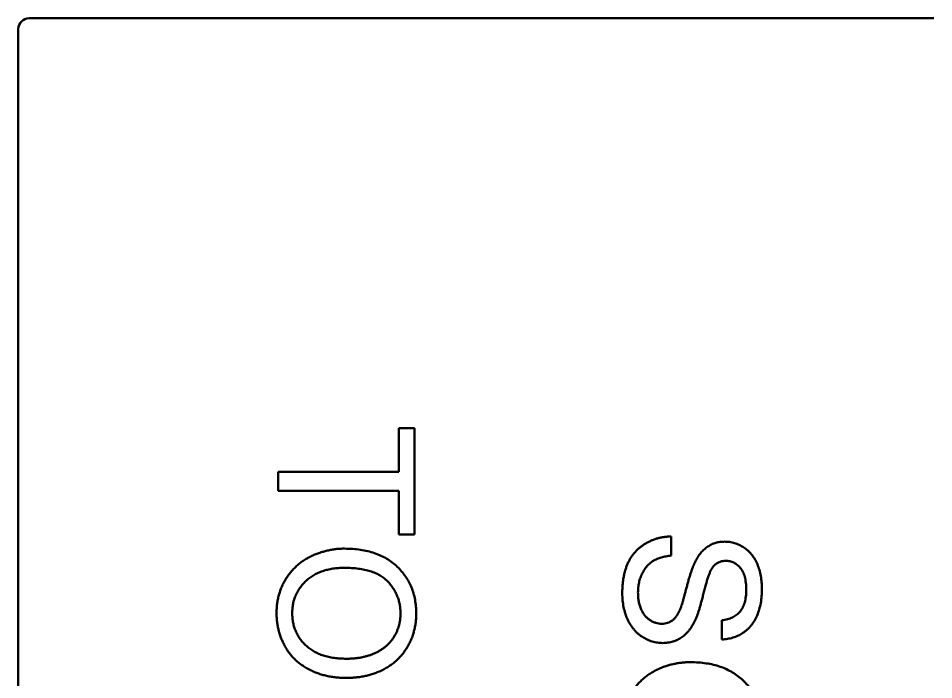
# Model space of a CAD drawing. Header units: millimetres. Extents: x 37 to 347, y 164 to 266.
# Drawn here: x 305.333 to 307.014, y 205.541 to 206.754 of the extents above; entities that cross this region are included whole.
import ezdxf

# ---------------------------------------------------------------- set-up
doc = ezdxf.new("R2010")
doc.units = ezdxf.units.MM
doc.header["$LTSCALE"] = 0.75
doc.layers.add('Visible', color=7, linetype='Continuous', lineweight=50)

msp = doc.modelspace()

# ---------------------------------------------------------------- linework, layer by layer
at = {"layer": 'Visible'}
for p, q in [((305.3533, 206.7543), (305.353, 206.7543)), ((307.0133, 206.7543), (305.3533, 206.7543)), ((307.0136, 206.7543), (307.0133, 206.7543)), ((305.3333, 206.7346), (305.3333, 206.7343)), ((305.3333, 206.7343), (305.3333, 205.5043)), ((306.0317, 205.9225), (306.0317, 206.0027)), ((306.0317, 206.0027), (306.0605, 206.0027)), ((306.0605, 206.0027), (306.0605, 205.8072)), ((305.8105, 205.8873), (305.8105, 205.9225)), ((305.8105, 205.9225), (306.0317, 205.9225)), ((306.0317, 205.8873), (305.8105, 205.8873)), ((306.0317, 205.8072), (306.0317, 205.8873)), ((306.0605, 205.8072), (306.0317, 205.8072)), ((306.5317, 205.8039), (306.5317, 205.7687)), ((306.6247, 205.6148), (306.6247, 205.6501))]:
    msp.add_line(p, q, dxfattribs=at)
at = {"layer": 'Visible', "extrusion": (0, 0, -1)}
msp.add_arc((-305.3533, 206.7343), 0.02, 0.864, 89.136, dxfattribs=at)
at = {"layer": 'Visible'}
for points, knots in [([(306.442, 205.6992), (306.442, 205.7019), (306.442, 205.7073), (306.4426, 205.7151), (306.4433, 205.7226), (306.4445, 205.7298), (306.446, 205.7366), (306.4478, 205.7431), (306.4499, 205.7493), (306.4523, 205.7551), (306.4552, 205.7606), (306.4582, 205.7658), (306.4617, 205.7707), (306.4656, 205.7752), (306.4696, 205.7796), (306.4741, 205.7835), (306.4789, 205.7872), (306.484, 205.7905), (306.4894, 205.7935), (306.4949, 205.7962), (306.5006, 205.7985), (306.5065, 205.8003), (306.5125, 205.8018), (306.5188, 205.8029), (306.5252, 205.8037), (306.5295, 205.8039), (306.5317, 205.8039)], [0, 0, 0, 0, 0.052493, 0.102825, 0.151397, 0.198033, 0.242876, 0.285999, 0.327849, 0.368395, 0.407852, 0.446838, 0.485166, 0.523341, 0.561602, 0.59992, 0.638496, 0.677791, 0.71729, 0.756605, 0.796068, 0.835886, 0.875714, 0.916263, 0.95776, 1, 1, 1, 1]), ([(306.5759, 205.7574), (306.5775, 205.7604), (306.5805, 205.766), (306.586, 205.7737), (306.5921, 205.7801), (306.5988, 205.7853), (306.6059, 205.7894), (306.6136, 205.7922), (306.6216, 205.7941), (306.6271, 205.7942), (306.6299, 205.7943)], [0, 0, 0, 0, 0.144805, 0.279512, 0.406394, 0.527502, 0.645393, 0.761885, 0.878942, 1, 1, 1, 1]), ([(306.6299, 205.7943), (306.633, 205.7942), (306.6392, 205.794), (306.6482, 205.7919), (306.6569, 205.7885), (306.6638, 205.7847), (306.6691, 205.781), (306.6728, 205.7779), (306.6763, 205.7745), (306.6795, 205.7707), (306.6825, 205.7667), (306.6853, 205.7624), (306.6877, 205.7577), (306.6908, 205.7511), (306.6938, 205.7423), (306.6965, 205.7312), (306.698, 205.7196), (306.6983, 205.7116), (306.6984, 205.7075)], [0, 0, 0, 0, 0.074995, 0.149165, 0.223664, 0.300412, 0.33957, 0.378921, 0.418096, 0.45823, 0.498427, 0.539708, 0.582216, 0.625824, 0.715481, 0.807384, 0.901634, 1, 1, 1, 1]), ([(305.8073, 205.6629), (305.8074, 205.6658), (305.8075, 205.6715), (305.8083, 205.6799), (305.8096, 205.6881), (305.8114, 205.6961), (305.8139, 205.7038), (305.8168, 205.7113), (305.8202, 205.7186), (305.8241, 205.7255), (305.8285, 205.7322), (305.8334, 205.7385), (305.8386, 205.7444), (305.8442, 205.7498), (305.8501, 205.7549), (305.8565, 205.7594), (305.8633, 205.7636), (305.8704, 205.7674), (305.8777, 205.7707), (305.8852, 205.7735), (305.8928, 205.776), (305.9005, 205.778), (305.9083, 205.7796), (305.9162, 205.7807), (305.9242, 205.7814), (305.9295, 205.7815), (305.9322, 205.7815)], [0, 0, 0, 0, 0.044697, 0.088534, 0.131409, 0.173814, 0.215715, 0.257247, 0.298848, 0.340604, 0.382029, 0.42297, 0.463632, 0.504048, 0.544591, 0.584964, 0.626265, 0.667979, 0.709943, 0.751382, 0.792619, 0.833948, 0.875008, 0.916446, 0.957907, 1, 1, 1, 1]), ([(305.9322, 205.7815), (305.9373, 205.7814), (305.947, 205.7813), (305.9612, 205.7797), (305.9746, 205.7771), (305.9872, 205.7734), (305.9989, 205.7688), (306.0098, 205.7631), (306.0198, 205.7563), (306.029, 205.7486), (306.0371, 205.7399), (306.0443, 205.7307), (306.0503, 205.7209), (306.0553, 205.7104), (306.0591, 205.6993), (306.0617, 205.6877), (306.0635, 205.6754), (306.0637, 205.667), (306.0638, 205.6628)], [0, 0, 0, 0, 0.075226, 0.146575, 0.2145, 0.27953, 0.342403, 0.403496, 0.463762, 0.523864, 0.583252, 0.641302, 0.698898, 0.756295, 0.814628, 0.874325, 0.935783, 1, 1, 1, 1]), ([(306.5317, 205.7687), (306.5285, 205.7683), (306.5225, 205.7676), (306.5138, 205.7655), (306.5061, 205.7628), (306.4991, 205.7595), (306.493, 205.7551), (306.4874, 205.7498), (306.4827, 205.7433), (306.4784, 205.7361), (306.475, 205.728), (306.4726, 205.7194), (306.4711, 205.7102), (306.4709, 205.704), (306.4708, 205.7008)], [0, 0, 0, 0, 0.093796, 0.180188, 0.260363, 0.334847, 0.407093, 0.481448, 0.559271, 0.64227, 0.728586, 0.815978, 0.906035, 1, 1, 1, 1]), ([(306.5482, 205.6703), (306.5485, 205.6712), (306.5494, 205.6732), (306.5504, 205.6766), (306.5518, 205.6807), (306.5533, 205.6854), (306.5548, 205.6909), (306.5565, 205.6971), (306.5584, 205.704), (306.5603, 205.7114), (306.5623, 205.7188), (306.5643, 205.726), (306.5663, 205.7325), (306.5682, 205.7386), (306.5702, 205.744), (306.5721, 205.749), (306.5739, 205.7534), (306.5752, 205.7561), (306.5759, 205.7574)], [0, 0, 0, 0, 0.0312, 0.070487, 0.117215, 0.171576, 0.234122, 0.303963, 0.382156, 0.467646, 0.554335, 0.635074, 0.710037, 0.779092, 0.842966, 0.901001, 0.953246, 1, 1, 1, 1]), ([(306.6322, 205.7591), (306.6301, 205.759), (306.6259, 205.7588), (306.62, 205.757), (306.6146, 205.7542), (306.6116, 205.7515), (306.6101, 205.7501)], [0, 0, 0, 0, 0.262741, 0.509957, 0.753327, 1, 1, 1, 1]), ([(306.6695, 205.7061), (306.6695, 205.7084), (306.6695, 205.7127), (306.6689, 205.7189), (306.6681, 205.7246), (306.6669, 205.7299), (306.6653, 205.7348), (306.6635, 205.7392), (306.6612, 205.743), (306.6587, 205.7465), (306.6558, 205.7494), (306.6529, 205.752), (306.6498, 205.7542), (306.6466, 205.756), (306.6432, 205.7574), (306.6396, 205.7583), (306.636, 205.759), (306.6335, 205.759), (306.6322, 205.7591)], [0, 0, 0, 0, 0.091511, 0.177143, 0.257108, 0.331198, 0.400592, 0.465625, 0.526973, 0.585443, 0.641399, 0.695044, 0.746782, 0.796959, 0.847545, 0.897439, 0.947649, 1, 1, 1, 1]), ([(305.9318, 205.7463), (305.9282, 205.7462), (305.9212, 205.7461), (305.9109, 205.7449), (305.9013, 205.7431), (305.8921, 205.7405), (305.8836, 205.7371), (305.8757, 205.7331), (305.8684, 205.7282), (305.8617, 205.7227), (305.8557, 205.7166), (305.8505, 205.7101), (305.8461, 205.7032), (305.8425, 205.6959), (305.8396, 205.6882), (305.8376, 205.6802), (305.8364, 205.6717), (305.8363, 205.666), (305.8362, 205.6631)], [0, 0, 0, 0, 0.075964, 0.148125, 0.217201, 0.2833, 0.347202, 0.4093, 0.470426, 0.531588, 0.591739, 0.650258, 0.707303, 0.764208, 0.821148, 0.879119, 0.938423, 1, 1, 1, 1]), ([(306.0349, 205.6626), (306.0349, 205.6654), (306.0347, 205.6709), (306.0335, 205.6791), (306.0317, 205.6869), (306.0291, 205.6945), (306.0257, 205.7018), (306.0216, 205.7087), (306.0168, 205.7154), (306.0112, 205.7217), (306.0048, 205.7276), (305.9973, 205.7326), (305.9888, 205.7368), (305.9793, 205.7403), (305.9688, 205.743), (305.9574, 205.7449), (305.9449, 205.746), (305.9363, 205.7462), (305.9318, 205.7463)], [0, 0, 0, 0, 0.055943, 0.110382, 0.164048, 0.216759, 0.269601, 0.323009, 0.377581, 0.433449, 0.490922, 0.550625, 0.613117, 0.679861, 0.751358, 0.828261, 0.910795, 1, 1, 1, 1]), ([(306.6101, 205.7501), (306.6094, 205.7492), (306.6078, 205.7473), (306.6056, 205.7437), (306.6034, 205.7393), (306.6012, 205.734), (306.599, 205.7278), (306.5968, 205.7208), (306.5945, 205.7128), (306.5924, 205.7042), (306.5902, 205.6955), (306.5881, 205.6872), (306.586, 205.6796), (306.584, 205.6727), (306.5821, 205.6665), (306.5802, 205.661), (306.5784, 205.6562), (306.5772, 205.6532), (306.5766, 205.6518)], [0, 0, 0, 0, 0.032743, 0.07241, 0.119611, 0.174673, 0.237345, 0.308352, 0.38763, 0.474784, 0.563332, 0.645136, 0.720203, 0.789134, 0.851497, 0.907331, 0.956969, 1, 1, 1, 1]), ([(306.6984, 205.7075), (306.6983, 205.7031), (306.6981, 205.6944), (306.6964, 205.6819), (306.6936, 205.6701), (306.6904, 205.6609), (306.6872, 205.6541), (306.6847, 205.6493), (306.6818, 205.6448), (306.6787, 205.6406), (306.6753, 205.6367), (306.6716, 205.6332), (306.6677, 205.6299), (306.6622, 205.6259), (306.6548, 205.6217), (306.6452, 205.6181), (306.6352, 205.6156), (306.6282, 205.6151), (306.6247, 205.6148)], [0, 0, 0, 0, 0.100475, 0.195644, 0.286083, 0.372983, 0.415026, 0.456052, 0.495939, 0.535566, 0.574087, 0.612519, 0.651081, 0.689513, 0.766237, 0.84235, 0.919974, 1, 1, 1, 1]), ([(306.6247, 205.6501), (306.6264, 205.6503), (306.6299, 205.6508), (306.635, 205.6518), (306.6397, 205.6534), (306.6441, 205.6552), (306.6481, 205.6573), (306.6519, 205.6598), (306.6552, 205.6628), (306.6582, 205.666), (306.6609, 205.6696), (306.6632, 205.6737), (306.6652, 205.6781), (306.6668, 205.6829), (306.668, 205.6882), (306.6689, 205.6938), (306.6694, 205.6998), (306.6695, 205.704), (306.6695, 205.7061)], [0, 0, 0, 0, 0.067155, 0.131403, 0.192732, 0.251253, 0.307704, 0.362699, 0.417778, 0.472304, 0.527873, 0.58523, 0.645057, 0.707952, 0.774434, 0.84494, 0.920404, 1, 1, 1, 1]), ([(306.5161, 205.6084), (306.5129, 205.6086), (306.5064, 205.6088), (306.4968, 205.6111), (306.4875, 205.6146), (306.4802, 205.6187), (306.4746, 205.6225), (306.4705, 205.6258), (306.4668, 205.6294), (306.4633, 205.6333), (306.46, 205.6375), (306.457, 205.642), (306.4542, 205.6468), (306.4507, 205.6537), (306.4472, 205.6628), (306.4442, 205.6743), (306.4423, 205.6866), (306.4421, 205.6949), (306.442, 205.6992)], [0, 0, 0, 0, 0.074816, 0.148535, 0.223872, 0.301297, 0.340894, 0.38034, 0.420127, 0.45995, 0.500831, 0.541907, 0.584439, 0.62808, 0.717267, 0.80786, 0.901925, 1, 1, 1, 1]), ([(306.4708, 205.7008), (306.4709, 205.698), (306.471, 205.6924), (306.4722, 205.6845), (306.4739, 205.677), (306.4766, 205.6701), (306.4797, 205.6638), (306.4836, 205.6584), (306.488, 205.6538), (306.4929, 205.6501), (306.4981, 205.6473), (306.5035, 205.6452), (306.5089, 205.6439), (306.5126, 205.6438), (306.5144, 205.6437)], [0, 0, 0, 0, 0.105584, 0.205868, 0.300947, 0.393002, 0.480949, 0.562874, 0.641461, 0.717742, 0.791772, 0.862716, 0.931777, 1, 1, 1, 1]), ([(306.5144, 205.6437), (306.5162, 205.6438), (306.5198, 205.6439), (306.5249, 205.645), (306.5296, 205.6471), (306.5341, 205.6497), (306.5382, 205.6534), (306.5419, 205.6581), (306.5453, 205.6638), (306.5472, 205.6681), (306.5482, 205.6703)], [0, 0, 0, 0, 0.117768, 0.230176, 0.339843, 0.450625, 0.566943, 0.696021, 0.839438, 1, 1, 1, 1]), ([(305.9351, 205.5443), (305.932, 205.5444), (305.9259, 205.5445), (305.9168, 205.5452), (305.908, 205.5464), (305.8995, 205.548), (305.8911, 205.5502), (305.8831, 205.5528), (305.8752, 205.5559), (305.8677, 205.5595), (305.8605, 205.5634), (305.8537, 205.5679), (305.8474, 205.5727), (305.8415, 205.5778), (305.8361, 205.5835), (305.8311, 205.5895), (305.8266, 205.5959), (305.8225, 205.6027), (305.819, 205.6097), (305.8159, 205.6169), (305.8132, 205.6242), (305.8111, 205.6317), (305.8094, 205.6393), (305.8082, 205.6471), (305.8075, 205.6549), (305.8074, 205.6602), (305.8073, 205.6629)], [0, 0, 0, 0, 0.04756, 0.093962, 0.139112, 0.183626, 0.227457, 0.270703, 0.313611, 0.35626, 0.398366, 0.439557, 0.480045, 0.519888, 0.559658, 0.599421, 0.639208, 0.679668, 0.72002, 0.759859, 0.79956, 0.839199, 0.878956, 0.918794, 0.959083, 1, 1, 1, 1]), ([(305.8362, 205.6631), (305.8363, 205.6601), (305.8364, 205.6543), (305.8376, 205.6457), (305.8397, 205.6376), (305.8425, 205.6298), (305.8462, 205.6225), (305.8506, 205.6156), (305.8559, 205.6091), (305.862, 205.603), (305.8688, 205.5975), (305.8763, 205.5926), (305.8845, 205.5886), (305.8934, 205.5852), (305.9029, 205.5827), (305.9132, 205.5809), (305.9241, 205.5798), (305.9316, 205.5796), (305.9354, 205.5796)], [0, 0, 0, 0, 0.061055, 0.119545, 0.176806, 0.232956, 0.288583, 0.344667, 0.401662, 0.46054, 0.520477, 0.581213, 0.643431, 0.707961, 0.775371, 0.846414, 0.921152, 1, 1, 1, 1]), ([(306.0638, 205.6628), (306.0637, 205.6599), (306.0636, 205.6543), (306.0629, 205.6461), (306.0615, 205.638), (306.0598, 205.6301), (306.0574, 205.6225), (306.0547, 205.615), (306.0512, 205.6078), (306.0474, 205.6008), (306.0431, 205.5941), (306.0384, 205.5879), (306.0333, 205.582), (306.0278, 205.5765), (306.0218, 205.5714), (306.0155, 205.5668), (306.0087, 205.5625), (306.0016, 205.5587), (305.9942, 205.5553), (305.9865, 205.5524), (305.9785, 205.5499), (305.9703, 205.5478), (305.9619, 205.5463), (305.9532, 205.5451), (305.9442, 205.5445), (305.9382, 205.5444), (305.9351, 205.5443)], [0, 0, 0, 0, 0.043099, 0.085587, 0.126908, 0.167967, 0.20845, 0.249025, 0.289281, 0.33001, 0.370598, 0.410466, 0.450033, 0.489688, 0.529116, 0.569037, 0.609703, 0.650759, 0.692509, 0.734219, 0.776707, 0.819552, 0.863351, 0.907839, 0.953334, 1, 1, 1, 1]), ([(305.9354, 205.5796), (305.9379, 205.5796), (305.9427, 205.5796), (305.9499, 205.5802), (305.9568, 205.5809), (305.9635, 205.582), (305.9699, 205.5835), (305.9761, 205.5852), (305.9821, 205.5872), (305.9878, 205.5896), (305.9933, 205.5922), (305.9984, 205.5952), (306.0032, 205.5985), (306.0078, 205.6019), (306.0119, 205.6058), (306.0158, 205.6099), (306.0194, 205.6144), (306.0226, 205.6191), (306.0255, 205.624), (306.028, 205.629), (306.0302, 205.6342), (306.0319, 205.6396), (306.0332, 205.6452), (306.0342, 205.6508), (306.0348, 205.6566), (306.0349, 205.6606), (306.0349, 205.6626)], [0, 0, 0, 0, 0.050852, 0.099752, 0.147438, 0.194086, 0.239171, 0.28334, 0.326577, 0.368936, 0.410572, 0.451051, 0.490877, 0.530044, 0.568937, 0.607578, 0.64642, 0.685679, 0.724799, 0.763513, 0.802173, 0.84074, 0.879649, 0.919071, 0.959098, 1, 1, 1, 1]), ([(306.5766, 205.6518), (306.5757, 205.65), (306.5741, 205.6465), (306.5713, 205.6415), (306.5685, 205.6368), (306.5654, 205.6325), (306.5621, 205.6286), (306.5587, 205.6251), (306.5552, 205.6218), (306.5514, 205.619), (306.5475, 205.6165), (306.5434, 205.6143), (306.5392, 205.6126), (306.5349, 205.611), (306.5304, 205.6099), (306.5258, 205.609), (306.521, 205.6085), (306.5178, 205.6085), (306.5161, 205.6084)], [0, 0, 0, 0, 0.074931, 0.147078, 0.216364, 0.282503, 0.346688, 0.408836, 0.469262, 0.528432, 0.587001, 0.644416, 0.702189, 0.759767, 0.81849, 0.877633, 0.93802, 1, 1, 1, 1]), ([(306.442, 205.4546), (306.442, 205.4575), (306.4421, 205.4632), (306.4429, 205.4716), (306.4442, 205.4798), (306.4461, 205.4877), (306.4485, 205.4955), (306.4514, 205.503), (306.4548, 205.5102), (306.4587, 205.5172), (306.4631, 205.5239), (306.468, 205.5302), (306.4732, 205.536), (306.4788, 205.5414), (306.4847, 205.5465), (306.4911, 205.5511), (306.4979, 205.5553), (306.505, 205.559), (306.5123, 205.5624), (306.5198, 205.5652), (306.5274, 205.5677), (306.5351, 205.5697), (306.5429, 205.5713), (306.5508, 205.5723), (306.5588, 205.5731), (306.5642, 205.5731), (306.5669, 205.5732)], [0, 0, 0, 0, 0.044697, 0.088534, 0.131409, 0.173814, 0.215715, 0.257247, 0.298848, 0.340604, 0.382029, 0.42297, 0.463632, 0.504048, 0.544591, 0.584964, 0.626265, 0.667979, 0.709943, 0.751382, 0.792619, 0.833948, 0.875008, 0.916446, 0.957907, 1, 1, 1, 1]), ([(306.5669, 205.5732), (306.5719, 205.5731), (306.5816, 205.5729), (306.5959, 205.5713), (306.6092, 205.5688), (306.6218, 205.5651), (306.6335, 205.5604), (306.6444, 205.5548), (306.6544, 205.548), (306.6636, 205.5402), (306.6717, 205.5316), (306.6789, 205.5224), (306.6849, 205.5125), (306.6899, 205.5021), (306.6937, 205.491), (306.6964, 205.4793), (306.6981, 205.4671), (306.6983, 205.4587), (306.6984, 205.4544)], [0, 0, 0, 0, 0.075226, 0.146575, 0.2145, 0.27953, 0.342403, 0.403496, 0.463762, 0.523864, 0.583252, 0.641302, 0.698898, 0.756295, 0.814628, 0.874325, 0.935783, 1, 1, 1, 1])]:
    msp.add_open_spline(points, degree=3, knots=knots, dxfattribs=at)

doc.saveas('drawing.dxf')
